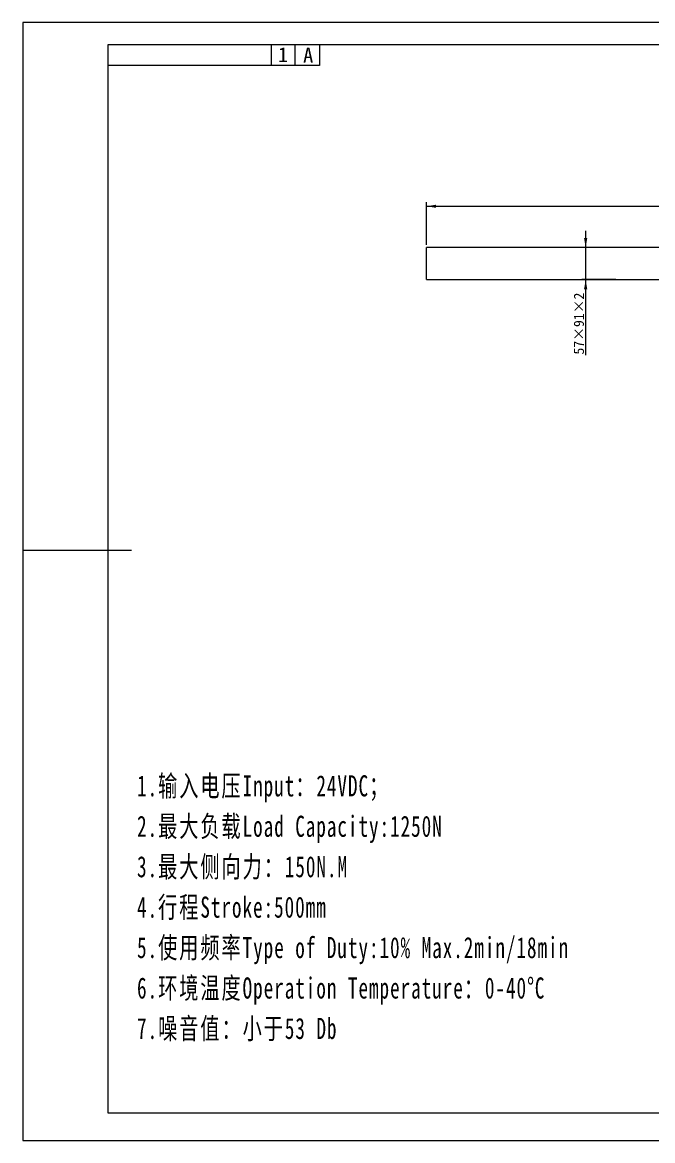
# Model space of a CAD drawing. Header units: millimetres. Extents: x -1 to 2869, y -1 to 1989.
# Drawn here: x -1 to 1119, y 0 to 1989 of the extents above; entities that cross this region are included whole.
import ezdxf

# ---------------------------------------------------------------- set-up
doc = ezdxf.new("R2010")
doc.units = ezdxf.units.MM
doc.layers.get('0').update_dxf_attribs({"lineweight": 18})
for name, color, linetype, lineweight in [('CAXA4', 3, 'Continuous', 25), ('OVALLEGHALOWDXF_CONTINUOUS_LINE', 7, 'Continuous', 18), ('尺寸线层', 3, 'Continuous', 18)]:
    doc.layers.add(name, color=color, linetype=linetype, lineweight=lineweight)
doc.styles.add('标准', font='', dxfattribs={"width": 0.667})
doc.styles.get('标准').set_extended_font_data('宋体')
doc.dimstyles.get("Standard").update_dxf_attribs({"dimtxt": 18, "dimasz": 17, "dimexe": 7, "dimexo": 5, "dimgap": 3, "dimtad": 1, "dimdec": 1, "dimdsep": 46, "dimtxsty": 'Standard', "dimcen": 0.09, "dimdle": 30, "dimadec": 0, "dimazin": 0, "dimtfac": 1, "dimtmove": 0, "dimatfit": 3, "dimfxl": 1, "dimtolj": 1, "dimarcsym": 0})

# ---------------------------------------------------------------- blocks, each defined once
blk = doc.blocks.new('*X14')
at = {"layer": '尺寸线层', "linetype": 'Continuous', "lineweight": 15}
for points in [[(1000.3, 1588.5), (997.4, 1605.5), (1003.1, 1605.5)], [(1000.3, 1531.5), (997.4, 1514.5), (1003.1, 1514.5)]]:
    blk.add_hatch(color=0, dxfattribs=at).paths.add_polyline_path(points, flags=0)
at = {"layer": '尺寸线层', "color": 0, "linetype": 'Continuous', "lineweight": 15}
for p, q in [((1000.3, 1397), (1000.3, 1618.5)), ((1111.2, 1588.5), (993.3, 1588.5)), ((1053.7, 1531.5), (993.3, 1531.5))]:
    blk.add_line(p, q, dxfattribs=at)
at = {"layer": '尺寸线层', "color": 0, "lineweight": 15, "insert": (988.3, 1453.3), "char_height": 18, "width": 225.453, "attachment_point": 5, "rotation": 90}
blk.add_mtext('57×91×2', dxfattribs=at)
blk = doc.blocks.new('*X16')
at = {"layer": '尺寸线层', "linetype": 'Continuous', "lineweight": 15}
for points in [[(717.5, 1662), (734.5, 1664.8), (734.5, 1659.2)], [(1867.5, 1662), (1850.5, 1664.8), (1850.5, 1659.2)]]:
    blk.add_hatch(color=0, dxfattribs=at).paths.add_polyline_path(points, flags=0)
at = {"layer": '尺寸线层', "color": 0, "linetype": 'Continuous', "lineweight": 15}
for p, q in [((717.5, 1593.5), (717.5, 1669)), ((717.5, 1662), (1867.5, 1662)), ((1867.5, 1607), (1867.5, 1669))]:
    blk.add_line(p, q, dxfattribs=at)
at = {"layer": '尺寸线层', "color": 0, "lineweight": 15, "insert": (1292.5, 1673.9), "char_height": 18, "width": 94.525, "attachment_point": 5}
blk.add_mtext('1150', dxfattribs=at)

msp = doc.modelspace()

# ---------------------------------------------------------------- linework, layer by layer
at = {"color": 7, "linetype": 'Continuous', "lineweight": 0}
for p, q in [((2860, 1989.12), (0, 1989.12)), ((0, 1989.12), (0, 0)), ((441.39, 1948.93), (441.39, 1912.15)), ((483.25, 1949.21), (483.25, 1912.15)), ((527.26, 1948.93), (527.26, 1912.15)), ((527.26, 1912.15), (151.02, 1912.15)), ((-0.6, 1050.4), (193.05, 1050.4)), ((0, 0), (2860, 0))]:
    msp.add_line(p, q, dxfattribs=at)
at = {"color": 7, "linetype": 'Continuous', "lineweight": 15}
for p, q in [((2819.85, 1948.93), (151.02, 1948.93)), ((151.02, 1948.93), (151.02, 49.72)), ((151.02, 49.72), (2819.85, 49.72))]:
    msp.add_line(p, q, dxfattribs=at)
at = {"layer": 'OVALLEGHALOWDXF_CONTINUOUS_LINE', "color": 7, "linetype": 'Continuous'}
for p, q in [((717.45, 1531.51), (717.45, 1588.51)), ((1307.45, 1588.51), (717.45, 1588.51)), ((717.45, 1531.51), (1307.45, 1531.51))]:
    msp.add_line(p, q, dxfattribs=at)

# ---------------------------------------------------------------- texts
at = {"color": 7, "linetype": 'Continuous', "lineweight": 0, "char_height": 26.46, "attachment_point": 1}
for s, insert, width in [('1', (453.52, 1944.86), 21.5805), ('A', (498.23, 1943.92), 35.7705)]:
    msp.add_mtext(s, dxfattribs=dict(at, insert=insert, width=width))
at = {"layer": 'CAXA4', "color": 0, "linetype": 'Continuous', "insert": (203.11, 649.86), "char_height": 37.5, "width": 1589.0064, "attachment_point": 1, "line_spacing_factor": 1.15057, "style": '标准'}
msp.add_mtext('\\T1.1;1.输入电压Input：24VDC；\\P2.最大负载Load Capacity:1250N\\P3.最大侧向力：150N.M\\P4.行程Stroke:500mm\\P5.使用频率Type of Duty:10% Max.2min/18min\\P6.环境温度Operation Temperature：0-40%%DC\\P7.噪音值：小于53 Db', dxfattribs=at)

# ---------------------------------------------------------------- dimensions: what is measured, and where the dimension line sits
at = {"layer": '尺寸线层', "lineweight": 15}
dim = msp.add_linear_dim(base=(1867.45, 1661.99), p1=(717.45, 1588.51), p2=(1867.45, 1602.01), dimstyle='Standard', override={"dimsah": 1, "dimtfill": 1, "dimtzin": 8}, dxfattribs=at)
dim.commit()
dim.dimension.update_dxf_attribs({"geometry": '*X16', "text_midpoint": (1292.45, 1673.94)})
dim = msp.add_linear_dim(base=(1000.27, 1588.51), p1=(1058.67, 1531.51), p2=(1116.15, 1588.51), angle=90, text='57×91×2', dimstyle='Standard', override={"dimsah": 1, "dimtfill": 1}, dxfattribs=at)
dim.commit()
dim.dimension.update_dxf_attribs({"geometry": '*X14', "text_midpoint": (988.32, 1453.32), "dimtype": 160})

doc.saveas('drawing.dxf')
